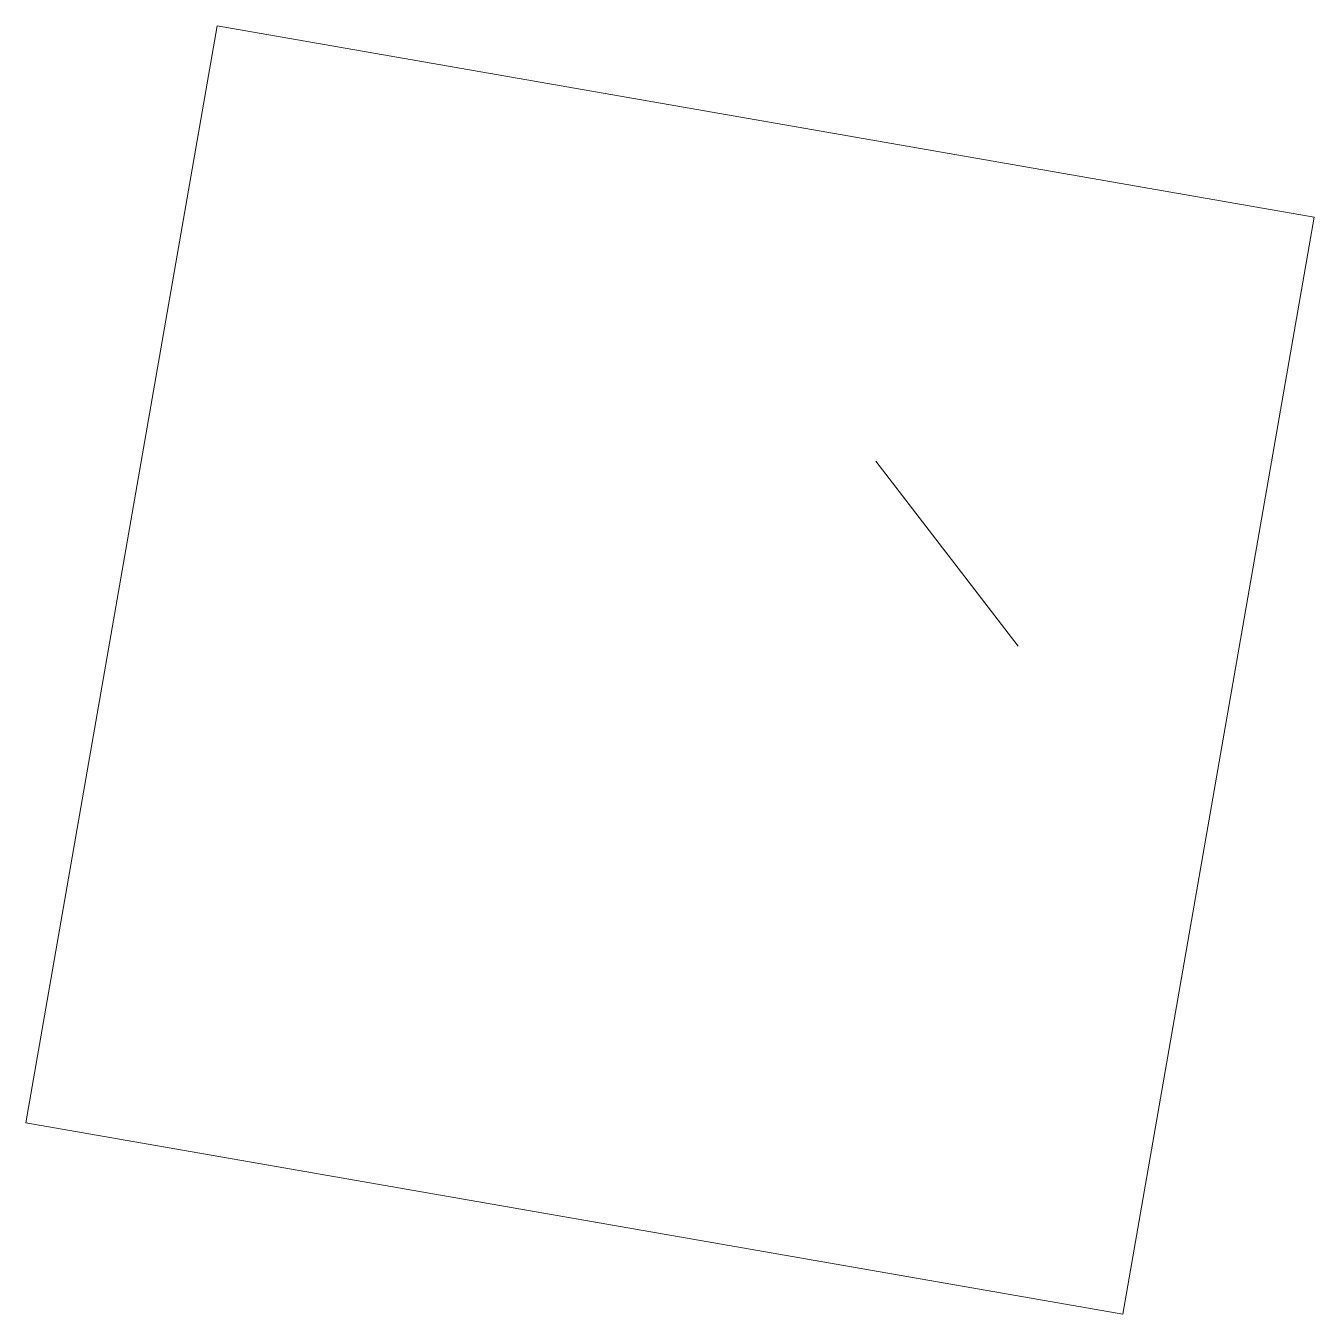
# Model space of a CAD drawing. Extents: x 274235 to 276654, y 142848 to 144425.
# Drawn here: x 275941.74 to 275942.666, y 143102.67 to 143103.595 of the extents above; entities that cross this region are included whole.
import ezdxf

# ---------------------------------------------------------------- set-up
doc = ezdxf.new("R2010")
doc.units = 0
doc.header["$LTSCALE"] = 1.5
doc.layers.get('0').update_dxf_attribs({"linetype": 'CONTINUOUS', "lineweight": 0})
doc.layers.add('_ACM-A-DETL', color=7, linetype='CONTINUOUS', lineweight=5)
doc.layers.add('_ACM-S-STRU-CLOS', color=5, linetype='CONTINUOUS', lineweight=5)

# ---------------------------------------------------------------- blocks, each defined once
blk = doc.blocks.new('M_Concrete-Rectangular-Column - 800 x 800mm-V815-B1_Working')
at = {"layer": '_ACM-S-STRU-CLOS'}
h = blk.add_hatch(dxfattribs=at)
h.set_pattern_fill('FP_514', color=256, style=0, pattern_type=2)
h.set_pattern_definition([(49.99999999999999, (-697804.125, -646404.566), (3643.681986006824, -318.7812880006761), [381, -4191]), (355, (-697804.125, -646404.566), (-704.8562580461121, 3821.135846227694), [304.8, -3352.8]), (100.451, (-697500.484, -646431.131), (2938.852362929117, 3502.332152374178), [323.8, -3561.801]), (46.184, (-697804.125, -645388.566), (5421.581919880712, -840.8554984886337), [571.5, -6286.5]), (96.636, (-697352.3259999999, -645458.636), (4748.051319755933, 4948.551449789822), [485.7, -5342.701999999999]), (351.184, (-697804.125, -645388.566), (4748.100788072627, 4948.506072045693), [457.2, -5029.2]), (21, (-697296.125, -645642.566), (3032.287836333134, -2045.304476687058), [381, -4191]), (326, (-697296.125, -645642.566), (1236.042244531653, 3683.761809559103), [304.8, -3352.8]), (71.45100000000001, (-697043.434, -645813.0079999999), (4268.342513760047, 1638.424823382678), [323.8, -3561.801]), (37.50000000000001, (-697804.125, -646404.566), (61.77206501183639, 1691.100777463062), [167.64, -3144.52, 167.64, -6601.46]), (37.50000000000001, (-697804.125, -646404.566), (61.77206501183639, 1691.100777463062), [-3479.8, -3235.96, 167.64, -3197.86]), (7.499999999999999, (-697804.125, -646404.566), (1336.393250206115, 2003.61149636239), [167.64, -1772.92, 167.64, -4351.02]), (7.499999999999999, (-697804.125, -646404.566), (1336.393250206115, 2003.61149636239), [-2108.2, -3068.32, 167.64, -1115.06]), (327.5, (-698936.965, -646404.566), (2711.817807077548, -114.578640950727), [167.64, -1102.36, -9220.2]), (327.5, (-698936.965, -646404.566), (2711.817807077548, -114.578640950727), [-1270, 167.64, -3794.76, -5257.8]), (327.5, (-698936.965, -646404.566), (2711.817807077548, -114.578640950727), [-5232.4, 167.64, -5090.16]), (317.5, (-699444.965, -646404.566), (2962.585592803855, 508.5334453662156), [167.64, -1483.36, 167.64, -6197.6]), (317.5, (-699444.965, -646404.566), (2962.585592803855, 508.5334453662156), [-1818.64, -2463.8, 167.64, -3566.16])])
h.paths.add_polyline_path([(400.0000000006714, -399.99999999932), (400.0000000006714, 400.0000000006714), (-399.99999999932, 400.0000000006714), (-399.99999999932, -399.99999999932)])
at = {"layer": '_ACM-A-DETL', "color": 250}
for p, q in [((400.0000000000002, 400.0000000000002), (-399.9999999999999, 400.0000000000002)), ((-399.9999999999999, 400.0000000000002), (-399.9999999999999, -399.9999999999999)), ((400.0000000000002, -399.9999999999999), (400.0000000000002, 400.0000000000002)), ((-399.9999999999999, -399.9999999999999), (400.0000000000002, -399.9999999999999))]:
    blk.add_line(p, q, dxfattribs=at)
blk = doc.blocks.new('BASEMENT20250512')
at = {"layer": '_ACM-S-STRU-CLOS'}
blk.add_blockref('M_Concrete-Rectangular-Column - 800 x 800mm-V815-B1_Working', (697804.1245232499, 646404.5656675936), dxfattribs=at)

msp = doc.modelspace()

# ---------------------------------------------------------------- block references
at = {"xscale": 0.0009999999999999994, "yscale": 0.001, "zscale": 0.001, "rotation": 350.1075696352769}
msp.add_blockref('BASEMENT20250512', (275143.7222229671, 142586.2208173259), dxfattribs=at)

doc.saveas('drawing.dxf')
